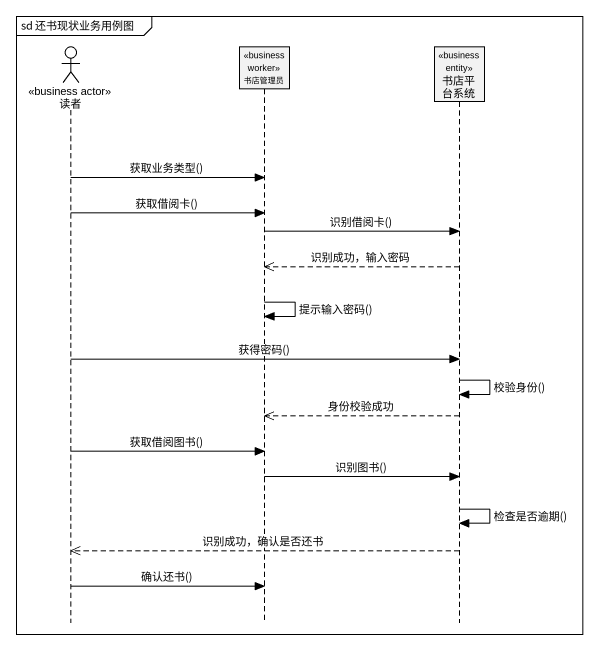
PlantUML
@startuml
mainframe sd 还书现状业务用例图
hide footbox
actor 读者 <<business actor>>
participant 书店管理员 <<business worker>>
participant 书店平台系统 <<business entity>>

读者 -> 书店管理员 : 获取业务类型()
读者 -> 书店管理员 : 获取借阅卡()
书店管理员 -> 书店平台系统 : 识别借阅卡()
书店平台系统 -->> 书店管理员 : 识别成功，输入密码
书店管理员 -> 书店管理员 : 提示输入密码()
读者 -> 书店平台系统 : 获得密码()
书店平台系统 -> 书店平台系统 : 校验身份()
书店平台系统 -->> 书店管理员 : 身份校验成功
读者 -> 书店管理员 : 获取借阅图书()
书店管理员 -> 书店平台系统 : 识别图书()
书店平台系统 -> 书店平台系统 : 检查是否逾期()
书店平台系统 -->> 读者 : 识别成功，确认是否还书
读者 -> 书店管理员 : 确认还书()
@enduml
